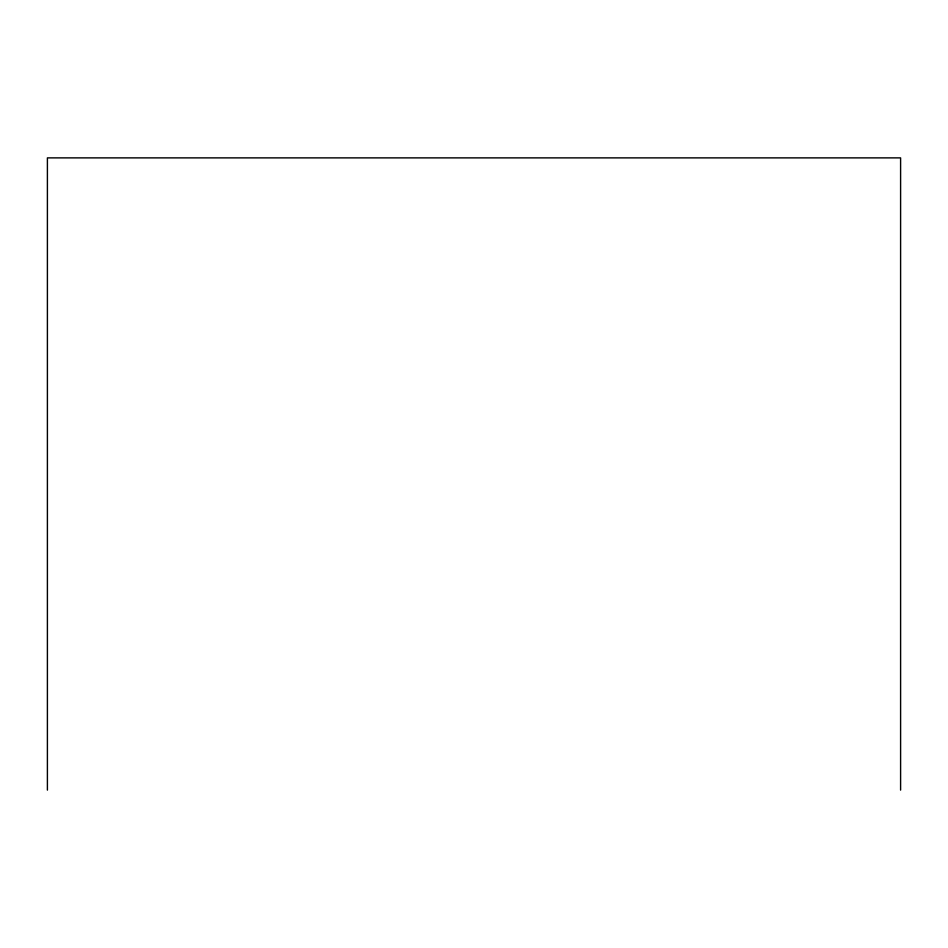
<?xml version="1.0" encoding="UTF-8"?>
<svg xmlns="http://www.w3.org/2000/svg" width="948" height="948" viewBox="0 0 948 948"><rect width="100%" height="100%" fill="white"/><g stroke="black" fill="none" stroke-linecap="round" stroke-linejoin="round"><path stroke-width="1.42" d="M900.6 790.122L900.6 157.878L47.4 157.878L47.4 790.122"/></g></svg>
